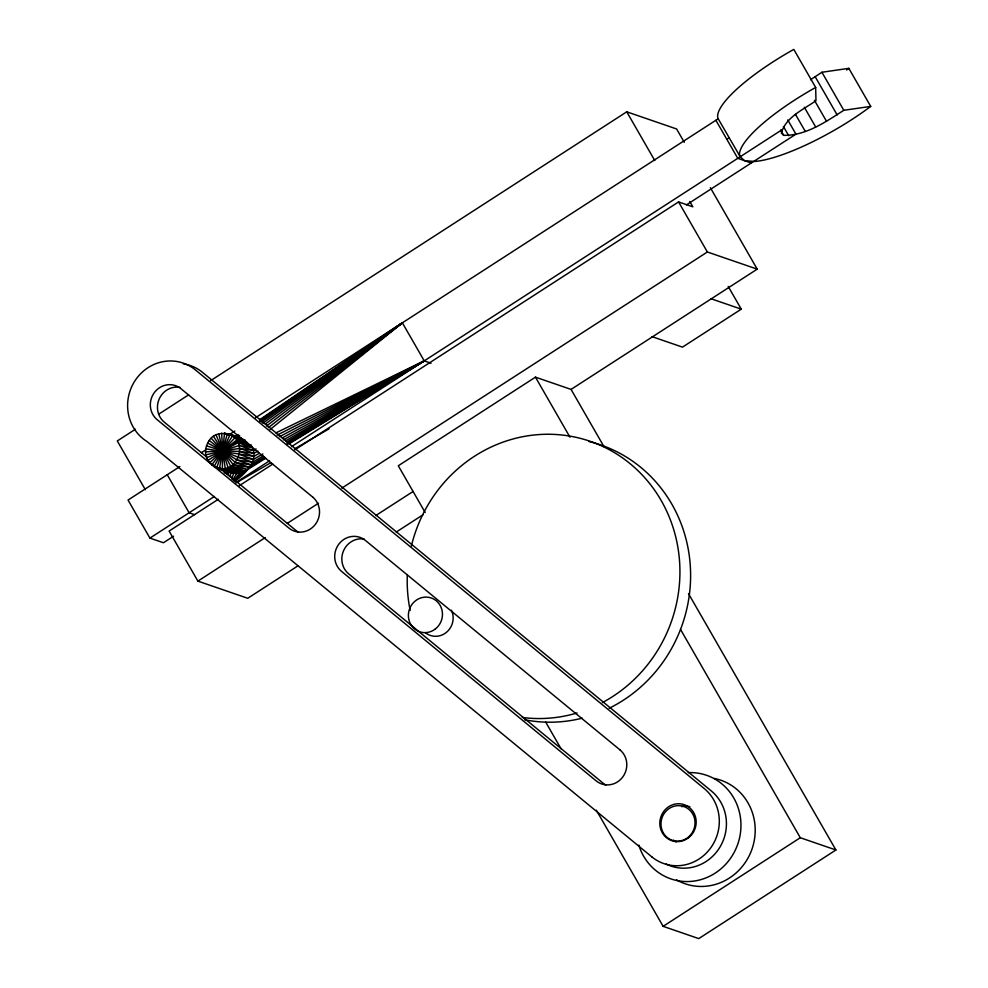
<?xml version="1.0" encoding="UTF-8"?>
<svg xmlns="http://www.w3.org/2000/svg" width="988" height="988" viewBox="0 0 988 988"><rect width="100%" height="100%" fill="white"/><g stroke="black" fill="none" stroke-linecap="round" stroke-linejoin="round"><path stroke-width="1.48" d="M228.327 475.784L228.339 471.4L218.644 467.571M232.822 479.872L236.601 473.548L222.362 468.645L222.708 450.886L224.511 433.164L241.591 438.536L227.339 433.633L222.708 450.886L216.705 467.707L233.724 473.326L239.491 473.264L244.962 471.19L265.723 458.21M231.55 478.982L233.724 473.326C220.052 471.498 200.897 463.014 206.517 445.884C213.062 427.322 231.353 433.213 245.37 440.45M216.705 467.707C236.503 475.327 249.223 442.834 230.056 434.609L222.708 450.886L214.087 466.497L230.945 472.61L230.155 477.068M235.033 481.119C245.679 473.61 260.61 459.012 250.866 445.045L236.626 440.142L222.708 450.886L209.691 462.779M233.724 473.326L219.484 468.423L222.708 450.886L221.621 433.201M214.495 465.928L211.728 464.842L222.708 450.886L232.538 436.041L241.356 438.635M233.897 480.366L239.491 473.264L225.239 468.361L222.708 450.886L218.756 433.744M245.456 440.611L234.761 437.906L222.708 450.886L206.764 457.703M234.304 481.033L242.295 472.462L228.055 467.559L222.708 450.886L216.014 434.782M234.551 481.366L244.962 471.19L230.71 466.287L222.708 450.886L213.457 436.276M269.946 429.656L402.363 322.829L424.247 360.879L431.015 363.201M268.316 427.693L402.363 322.829L259.572 419.776M266.389 426.063L402.363 322.829L259.745 420.357M265.29 424.013L402.363 322.829L259.832 421.506M262.771 423.284L402.363 322.829L261.4 422.111M810.543 79.719L821.917 72.26L848.828 68.345L870.712 106.395A95.268 23.206 -29.9 0 1 754.573 161.476L744.52 160.661L739.827 156.4A95.268 23.206 -29.9 0 1 815.668 87.45L793.796 49.4A95.268 23.206 -29.9 0 0 717.943 118.35L740.21 156.746M815.668 87.45L815.977 100.727C803.454 109.507 785.435 117.325 781.36 133.207L783.719 135.344C805.912 135.739 825.758 121.82 843.801 110.298L870.712 106.395M237.12 437.227L239.639 435.473M235.552 436.906L238.096 435.165M234.082 437.079L237.898 434.485M135.442 429.224L117.288 440.944L145.322 489.69M158.772 414.145L188.597 394.879M210.629 380.652L626.75 111.817L676.607 128.971L684.289 142.321M179.878 466.571L128.045 500.052L149.917 538.102L163.452 542.758L173.567 536.225M201.367 452.689L206.418 449.416M228.339 435.263L234.786 431.101M255.41 417.776L718.325 118.696M208.011 460.371L237.404 441.389L250.866 445.045M726.822 139.308L729.268 137.727M149.917 538.102L214.396 496.445M236.033 482.465L269.551 460.816M291.46 446.662L781.792 129.885M218.373 499.236L169.109 531.062L197.896 581.117L247.753 598.283L298.166 565.716M239.108 485.837L272.824 464.064M294.856 449.824L678.571 201.923L692.81 206.825L689.748 201.49M686.512 204.837L795.328 134.541M197.896 581.117L265.303 537.571M287.347 523.331L318.457 503.238M341.786 488.158L707.359 251.989L757.216 269.144L571.064 389.408L535.459 377.157L398.288 465.768L425.161 512.488M375.724 515.6L413.219 491.382M396.237 532.063L423.062 514.723M728.218 286.458L741.272 309.158L682.486 347.134L652.068 336.661M663.133 926.336L800.292 837.725L835.91 849.989L698.751 938.6L663.133 926.336L596.344 810.197M289.311 443.736L424.247 360.879L275.837 432.929M211.173 438.203L222.708 450.886L233.143 464.57L249.519 467.361L265.278 457.753M287.619 444.143L424.247 360.879L277.085 435.115M209.221 440.487L222.708 450.886L235.268 462.458L251.285 464.916L264.488 456.975M286.928 443.476L424.247 360.879L279.332 436.77M207.653 443.069L222.708 450.886L237.034 460.013L252.632 462.211L263.191 455.974M286.952 441.945L424.247 360.879L282.296 437.906M236.256 482.836L270.724 462.767M294.585 448.885L329.066 428.817M206.517 445.884L222.708 450.886L238.392 457.308L253.546 459.321L262.87 453.937M285.544 440.858L424.247 360.879L283.457 439.796M205.85 448.836L253.965 456.333L259.325 453.319M205.665 451.849L222.708 450.886L239.726 451.43L253.904 453.319L257.954 451.121M205.973 454.826L222.708 450.886L239.664 448.416L253.348 450.38L256.09 448.947M239.108 445.477L222.708 450.886L238.083 442.698L252.335 447.601L239.108 445.477L253.348 450.38M230.71 466.287L247.383 469.473L233.143 464.57M236.626 440.142L247.63 442.513M228.055 467.559L244.962 471.19M225.239 468.361L242.295 472.462M222.362 468.645L239.491 473.264M219.484 468.423L236.601 473.548M751.288 162.995L737.764 158.327L715.88 120.289M710.854 298.685L741.272 309.158M230.056 434.609L241.443 438.524M234.761 437.906L246.148 441.834M239.664 448.416L253.904 453.319M239.726 451.43L253.965 456.333M239.294 454.418L253.546 459.321M238.392 457.308L252.632 462.211M237.034 460.013L251.285 464.916M235.268 462.458L249.519 467.361M211.728 464.842L214.581 465.817M214.087 466.497L228.339 471.4M194.525 514.649L189.116 512.784L167.231 474.734M227.339 433.633L238.75 438.067M237.404 441.389L252.335 447.601M224.511 433.164L229.549 435.35M207.06 457.333L164.366 422.209A19.649 18.636 -71 0 1 159.229 398.917A19.649 18.636 -71 0 1 179.841 387.37M220.102 468.065L295.992 530.507A19.649 18.636 -71 0 0 298.537 532.26M821.917 72.26L843.801 110.298M815.273 76.879L837.145 114.929M814.445 100.319L826.524 121.314M804.331 107.247L815.643 126.933M795.451 114.336L805.269 131.392M787.782 119.968L796.081 134.405M783.459 126.563L788.733 135.751M780.693 130.095L783.719 135.344M710.384 187.708L757.216 269.144M626.75 111.817L654.785 160.562M678.571 201.923L707.359 251.989M571.064 389.408L604.076 446.811M688.513 593.665L835.91 849.989M535.459 377.157L570.002 437.227M680.547 629.467L800.292 837.725M545.685 722.08L561.036 748.78M223.461 469.72L224.276 472.672M224.239 469.09L225.178 473.338M226.166 471.214L226.561 474.166M588.7 441.451A142.902 135.566 -71 0 1 690.18 564.197A142.902 135.566 -71 0 1 609.164 708.26M582.241 718.165A142.902 135.566 -71 0 1 524.616 719.746M411.366 546.043A142.902 135.566 -71 0 1 629.986 463.582A142.902 135.566 -71 0 1 602.347 702.604M577.078 712.978A142.902 135.566 -71 0 1 522.282 717.449M410.181 610.423A142.902 135.566 -71 0 1 407.303 575.337M451.393 610.164A17.858 16.944 -71 0 1 446.712 632.098A17.858 16.944 -71 0 1 425.297 632.629M666.208 864.043A43.299 41.076 -71 0 0 719.499 847.84A43.299 41.076 -71 0 0 711.743 791.314L202.651 372.476A43.472 41.237 -71 0 0 183.41 363.856M676.113 841.887A19.056 18.08 -71 0 1 673.569 840.158M681.695 806.64A19.056 18.08 -71 0 1 689.859 806.677M364.152 539.053A19.649 18.636 -71 0 0 343.614 550.6A19.649 18.636 -71 0 0 348.665 573.843L603.26 783.299A19.649 18.636 -71 0 0 605.817 785.052M714.275 778.433A54.785 51.969 -71 0 1 751.584 850.248A54.785 51.969 -71 0 1 676.496 879.851M688.278 772.628A54.785 51.969 -71 0 1 740.667 819.509A54.785 51.969 -71 0 1 699.368 880.024A54.785 51.969 -71 0 1 638.828 845.111M848.828 68.345A95.268 23.206 -29.9 0 1 846.58 70.012M652.142 857.127L146.99 441.525A43.472 41.237 -71 0 1 135.467 380.01A43.472 41.237 -71 0 1 195.525 370.018L704.617 788.869A43.299 41.076 -71 0 1 709.915 848.939A43.299 41.076 -71 0 1 652.142 857.127M312.69 497.075L181.051 388.778A19.649 18.636 -71 0 0 154.585 392.285A19.649 18.636 -71 0 0 157.24 419.752L288.879 528.049A19.649 18.636 -71 0 0 315.271 524.48A19.649 18.636 -71 0 0 312.69 497.075M619.958 749.867L365.362 540.399A19.649 18.636 -71 0 0 338.97 543.98A19.649 18.636 -71 0 0 341.539 571.385L596.147 780.853A19.649 18.636 -71 0 0 622.539 777.272A19.649 18.636 -71 0 0 619.958 749.867M435.251 629.047A17.858 16.944 -71 0 0 432.571 598.506A17.858 16.944 -71 0 0 408.452 617.055A17.858 16.944 -71 0 0 435.251 629.047M688.463 837.812A19.056 18.08 -71 0 0 685.635 805.232A19.056 18.08 -71 0 0 659.885 825.005A19.056 18.08 -71 0 0 688.463 837.812M687.66 837.701A17.858 16.944 -71 0 0 685.339 807.122A17.858 16.944 -71 0 0 661.009 825.363A17.858 16.944 -71 0 0 687.66 837.701"/></g></svg>
